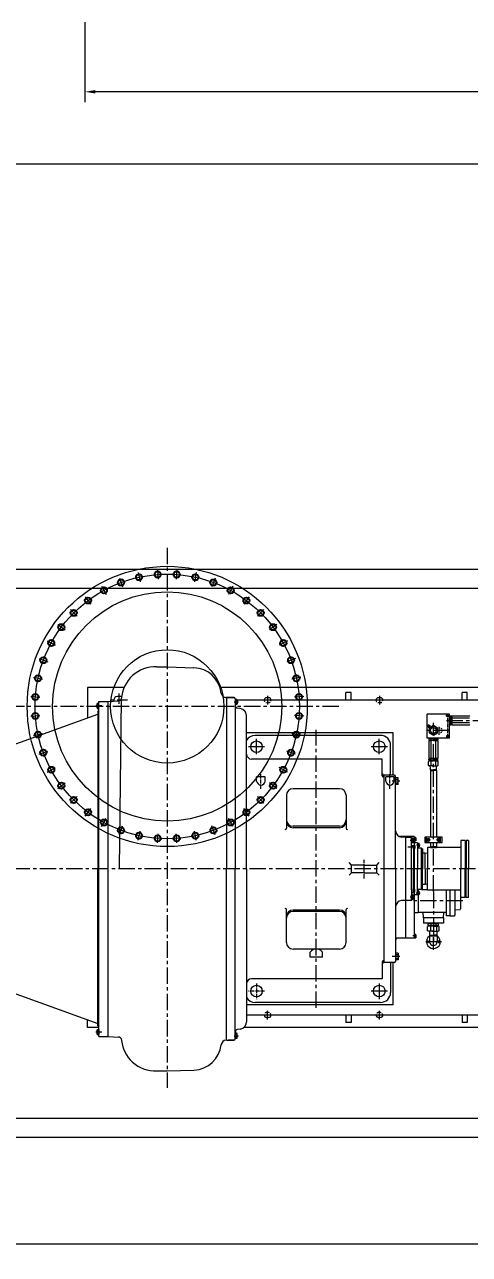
# Model space of a CAD drawing. Header units: millimetres. Extents: x -186 to 966092, y 1050 to 737262.
# Drawn here: x 436610 to 502288, y 241225 to 422723 of the extents above; entities that cross this region are included whole.
import ezdxf

# ---------------------------------------------------------------- set-up
doc = ezdxf.new("R2010")
doc.units = ezdxf.units.MM
doc.header["$LTSCALE"] = 25.4
for name, pattern in [('ACAD_ISO04W100', [30, 24, -3, 0, -3]), ('CENTER', [50.8, 31.75, -6.35, 6.35, -6.35]), ('CHAIN', [0.7087, 0.4724, -0.0591, 0.1181, -0.0591]), ('EB_DASH', [6, 3, -3])]:
    doc.linetypes.add(name, pattern=pattern)
doc.layers.get('Defpoints').update_dxf_attribs({"lineweight": 5})
doc.layers.add('CAXA1', color=5, linetype='CENTER', lineweight=5)
doc.styles.add('Roman', font='arial.ttf')
doc.styles.get("Standard").update_dxf_attribs({"font": 'arial.ttf'})
doc.dimstyles.new('ISO-25', dxfattribs={"dimscale": 30, "dimtxt": 38.1, "dimasz": 38.1, "dimexe": 50.8, "dimexo": 50.8, "dimgap": 15.875, "dimtad": 1, "dimtih": 1, "dimtoh": 1, "dimdec": 1, "dimlfac": 0.03937, "dimdsep": 46, "dimtxsty": 'Standard', "dimcen": 63.5, "dimclrd": 7, "dimclre": 7, "dimclrt": 7, "dimadec": 0, "dimazin": 0, "dimtfac": 1, "dimtdec": 1, "dimtmove": 0, "dimatfit": 3, "dimfxl": 25.4, "dimlwd": 5, "dimlwe": 5, "dimarcsym": 0})

# ---------------------------------------------------------------- blocks, each defined once
blk = doc.blocks.new('*D242')
at = {"color": 7, "linetype": 'Continuous', "lineweight": 5, "transparency": 16777216}
for p, q in [((445530, 423064), (445530, 411283)), ((574693, 423064), (574693, 411283)), ((573169, 412807), (447054, 412807))]:
    blk.add_line(p, q, dxfattribs=at)
at = {"color": 7, "transparency": 16777216}
for points in [[(447054, 413061), (447054, 412553), (445530, 412807)], [(573169, 413061), (573169, 412553), (574693, 412807)]]:
    blk.add_solid(points, dxfattribs=at)
at = {"layer": 'Defpoints', "color": 0, "transparency": 16777216}
for p in [(445530, 424588), (574693, 424588), (445530, 412807)]:
    blk.add_point(p, dxfattribs=at)
at = {"color": 7, "lineweight": 5, "transparency": 16777216, "insert": (510181, 415950), "char_height": 5334, "attachment_point": 5, "style": 'Roman'}
blk.add_mtext('A', dxfattribs=at)
blk = doc.blocks.new('*D243')
at = {"color": 7, "linetype": 'Continuous', "lineweight": 5, "transparency": 16777216}
for p, q in [((367099, 432231), (367099, 400606)), ((595450, 422931), (595450, 400606)), ((593926, 402130), (368623, 402130))]:
    blk.add_line(p, q, dxfattribs=at)
at = {"color": 7, "transparency": 16777216}
for points in [[(368623, 402384), (368623, 401876), (367099, 402130)], [(593926, 402384), (593926, 401876), (595450, 402130)]]:
    blk.add_solid(points, dxfattribs=at)
at = {"layer": 'Defpoints', "color": 0, "transparency": 16777216}
for p in [(367099, 433755), (595450, 424455), (367099, 402130)]:
    blk.add_point(p, dxfattribs=at)
at = {"color": 7, "lineweight": 5, "transparency": 16777216, "insert": (510360, 405364), "char_height": 5334, "attachment_point": 5, "style": 'Roman'}
blk.add_mtext('C', dxfattribs=at)
blk = doc.blocks.new('*D237')
at = {"color": 7, "linetype": 'Continuous', "lineweight": 5, "transparency": 16777216}
for p, q in [((425270, 256997), (425270, 241225)), ((595450, 256997), (595450, 241225)), ((593926, 242749), (426794, 242749))]:
    blk.add_line(p, q, dxfattribs=at)
at = {"color": 7, "transparency": 16777216}
for points in [[(426794, 243003), (426794, 242495), (425270, 242749)], [(593926, 243003), (593926, 242495), (595450, 242749)]]:
    blk.add_solid(points, dxfattribs=at)
at = {"layer": 'Defpoints', "color": 0, "transparency": 16777216}
for p in [(425270, 258521), (595450, 258521), (425270, 242749)]:
    blk.add_point(p, dxfattribs=at)
at = {"color": 7, "lineweight": 5, "transparency": 16777216, "insert": (510360, 245892), "char_height": 5334, "attachment_point": 5, "style": 'Roman'}
blk.add_mtext('D', dxfattribs=at)
blk = doc.blocks.new('*U228')
at = {"lineweight": 13}
blk.add_line((-686, 0), (686, 0), dxfattribs=at)
blk.add_circle((0, 0), 457)
blk = doc.blocks.new('*U229')
at = {"color": 0, "linetype": 'ByBlock', "lineweight": -2, "transparency": 16777216}
for p, rotation in [((6775615, -1331097), 286.3636363636348), ((6778336, -1330505), 278.1818181818167), ((6781114, -1330307), 269.9999999999986), ((6783892, -1330505), 261.8181818181803), ((6786614, -1331097), 253.6363636363622), ((6773006, -1332071), 294.5454545454529), ((6789223, -1332071), 245.4545454545441), ((6770561, -1333405), 302.727272727271), ((6791667, -1333405), 237.272727272726), ((6768332, -1335074), 310.9090909090891), ((6793897, -1335074), 229.0909090909079), ((6766362, -1337044), 319.0909090909073), ((6795866, -1337044), 220.9090909090897), ((6764693, -1339273), 327.2727272727254), ((6797535, -1339273), 212.7272727272717), ((6763359, -1341718), 335.4545454545436), ((6798870, -1341718), 204.5454545454535), ((6762385, -1344327), 343.6363636363618), ((6799843, -1344327), 196.3636363636354), ((6761793, -1347049), 351.8181818181799), ((6800435, -1347049), 188.1818181818171), ((6800634, -1349827), 180), ((6761793, -1352604), 8.181818181818112), ((6800435, -1352604), 171.8181818181809), ((6762385, -1355326), 16.36363636363625), ((6799843, -1355326), 163.6363636363627), ((6763358, -1357935), 24.54545454545441), ((6798870, -1357935), 155.4545454545446), ((6764693, -1360380), 32.72727272727257), ((6797535, -1360380), 147.2727272727265), ((6766362, -1362609), 40.90909090909072), ((6795866, -1362609), 139.0909090909084), ((6768332, -1364579), 49.09090909090888), ((6793897, -1364579), 130.9090909090902), ((6770561, -1366248), 57.27272727272708), ((6791667, -1366248), 122.727272727272), ((6773005, -1367582), 65.45454545454524), ((6775615, -1368556), 73.63636363636334), ((6778336, -1369148), 81.8181818181815), ((6783892, -1369148), 98.18181818181777), ((6786614, -1368556), 106.3636363636359), ((6789223, -1367582), 114.5454545454539), ((6781114, -1369346), 89.99999999999962)]:
    blk.add_blockref('*U228', p, dxfattribs=dict(at, rotation=rotation))
blk.add_blockref('*U228', (6761595, -1349826), dxfattribs=at)

msp = doc.modelspace()

# ---------------------------------------------------------------- linework, layer by layer
at = {"color": 7, "lineweight": 5}
for p, q in [((425269.81, 342340.83), (595449.81, 342340.83)), ((425269.81, 339546.83), (595449.81, 339546.83)), ((456131.94, 327938.66), (457671.07, 327938.66)), ((457671.07, 327938.66), (461610.65, 327805.12)), ((457671.07, 327938.66), (461610.65, 327805.12)), ((451298.93, 324893.06), (445881.83, 324893.06)), ((445881.83, 324893.06), (445881.83, 320398.56)), ((574692.58, 324893.06), (465463.91, 324893.06)), ((450751.37, 323554.38), (450305.15, 323554.38)), ((450893.69, 323210.79), (450589, 298168.24)), ((466409.69, 323405.64), (466340.5, 323409.27)), ((466409.69, 323405.73), (466409.69, 298119.43)), ((466409.69, 323405.73), (467525.25, 323405.73)), ((467530.97, 323405.64), (466409.69, 323405.64)), ((467711.18, 323219.8), (467711.18, 298119.43)), ((467711.18, 323219.8), (467711.18, 322710.39)), ((467711.18, 323219.8), (467711.18, 322903.64)), ((467961.58, 323141.34), (467711.18, 323141.34)), ((472643.56, 323380.01), (472338.76, 323380.01)), ((484812.08, 324149.35), (484050.08, 324149.35)), ((484050.08, 323033.78), (484050.08, 324149.35)), ((484812.08, 323033.78), (484812.08, 324149.35)), ((489153.56, 323380.01), (488848.76, 323380.01)), ((501956.36, 324149.35), (501194.36, 324149.35)), ((501194.36, 323033.78), (501194.36, 324149.35)), ((501956.36, 323033.78), (501956.36, 324149.35)), ((447314.88, 321907.28), (447314.88, 322486.94)), ((447314.88, 322486.94), (447314.88, 321907.28)), ((447343.38, 322583.55), (447593.77, 322583.55)), ((447343.38, 322583.55), (447593.77, 322583.55)), ((447343.38, 322390.33), (447593.77, 322390.33)), ((447343.38, 322390.33), (447593.77, 322390.33)), ((447343.38, 322003.89), (447593.77, 322003.89)), ((447343.38, 322003.89), (447593.77, 322003.89)), ((447343.38, 321810.66), (447593.77, 321810.66)), ((447343.38, 321810.66), (447593.77, 321810.66)), ((447407.85, 321286.2), (447593.77, 321472.12)), ((447407.85, 321286.2), (447407.85, 298119.43)), ((447593.77, 273391.01), (447593.77, 322847.86)), ((447593.77, 322847.86), (448777.29, 322847.86)), ((448709.34, 322847.86), (448932.45, 322847.86)), ((448932.45, 322847.86), (450517.53, 322930.93)), ((448932.45, 273391.01), (448932.45, 322847.86)), ((467961.58, 322948.11), (467711.18, 322948.11)), ((467961.58, 322561.67), (467711.18, 322561.67)), ((467961.58, 322368.45), (467711.18, 322368.45)), ((467990.07, 323044.73), (467990.07, 322465.06)), ((574692.58, 323033.78), (467990.07, 323033.78)), ((468462.68, 321767.11), (468018.47, 321845.44)), ((433174.04, 315773.62), (447407.85, 320953.95)), ((469384.53, 298119.43), (469384.53, 320668.49)), ((499338.74, 320978.62), (496036.74, 320978.62)), ((496036.74, 317422.62), (496036.74, 320978.62)), ((499338.74, 317422.62), (499338.74, 320978.62)), ((499338.74, 320559.35), (499389.54, 320559.35)), ((499338.74, 319492.9), (499389.54, 319492.9)), ((499389.54, 320610.24), (499437.93, 320694.06)), ((499389.54, 320025.95), (499389.54, 320610.24)), ((499389.54, 320026.3), (499389.54, 319442)), ((499389.54, 319442), (499437.93, 319358.18)), ((499437.93, 320694.06), (499595.14, 320694.06)), ((499595.14, 320385.45), (499437.93, 320385.45)), ((499595.14, 319666.79), (499437.93, 319666.79)), ((499643.54, 320610.24), (499595.14, 320694.06)), ((499643.54, 319442), (499595.14, 319358.18)), ((499642.83, 320559.35), (499694.34, 320559.35)), ((499642.83, 319492.9), (499694.34, 319492.9)), ((499643.54, 320025.95), (499643.54, 320610.24)), ((499643.54, 320521.34), (499643.54, 320610.24)), ((499643.54, 320610.24), (499643.54, 320026.04)), ((499643.54, 320025.95), (499643.54, 320610.24)), ((499643.54, 320026.3), (499643.54, 319442)), ((499643.54, 320026.3), (499643.54, 319442)), ((499643.54, 319442), (499643.54, 320026.2)), ((499643.54, 319530.9), (499643.54, 319442)), ((499694.34, 320610.24), (499742.73, 320694.06)), ((499694.34, 320026.04), (499694.34, 320610.24)), ((499694.34, 320610.24), (499694.34, 320445.14)), ((499694.34, 320025.95), (499694.34, 320610.24)), ((499694.34, 320026.3), (499694.34, 319442)), ((499694.34, 320026.2), (499694.34, 319442)), ((499694.34, 319442), (499694.34, 319607.1)), ((499694.34, 319442), (499742.73, 319358.18)), ((499742.73, 320694.06), (502288.26, 320694.06)), ((502288.26, 320385.45), (499742.73, 320385.45)), ((502288.26, 319666.79), (499742.73, 319666.79)), ((502336.65, 320610.24), (502288.26, 320694.06)), ((502336.65, 319442), (502288.26, 319358.18)), ((491026.55, 318199.66), (469384.53, 318199.66)), ((489167.27, 317827.8), (470667.44, 317827.8)), ((491026.55, 311952.48), (491026.55, 318199.66)), ((499437.93, 319358.18), (499595.14, 319358.18)), ((499742.73, 319358.18), (502288.26, 319358.18)), ((490654.7, 311952.48), (490654.7, 316340.38)), ((499338.74, 317422.62), (496036.74, 317422.62)), ((496392.27, 317371.82), (496308.45, 317323.43)), ((496308.45, 317323.43), (496308.45, 317166.21)), ((496392.27, 317117.82), (496308.45, 317166.21)), ((496392.27, 317067.02), (496308.45, 317018.63)), ((496308.45, 317018.63), (496308.45, 314473.1)), ((496976.57, 317371.82), (496392.27, 317371.82)), ((496976.57, 317117.82), (496392.27, 317117.82)), ((496481.17, 317117.82), (496392.27, 317117.82)), ((496392.27, 317117.82), (496976.47, 317117.82)), ((496976.57, 317117.82), (496392.27, 317117.82)), ((496976.47, 317067.02), (496392.27, 317067.02)), ((496392.27, 317067.02), (496557.37, 317067.02)), ((496976.57, 317067.02), (496392.27, 317067.02)), ((496443.17, 317422.62), (496443.17, 317371.82)), ((496443.17, 317118.53), (496443.17, 317067.02)), ((496617.06, 317166.21), (496617.06, 317323.43)), ((496617.06, 314473.1), (496617.06, 317018.63)), ((496976.22, 317371.82), (497560.51, 317371.82)), ((496976.22, 317117.82), (497560.51, 317117.82)), ((496976.22, 317117.82), (497560.51, 317117.82)), ((496976.22, 317067.02), (497560.51, 317067.02)), ((497560.51, 317117.82), (496976.31, 317117.82)), ((496976.31, 317067.02), (497560.51, 317067.02)), ((497335.72, 317166.21), (497335.72, 317323.43)), ((497335.72, 314473.1), (497335.72, 317018.63)), ((497560.51, 317067.02), (497395.41, 317067.02)), ((497471.61, 317117.82), (497560.51, 317117.82)), ((497509.62, 317422.62), (497509.62, 317371.82)), ((497509.62, 317118.53), (497509.62, 317067.02)), ((497560.51, 317371.82), (497644.33, 317323.43)), ((497560.51, 317117.82), (497644.33, 317166.21)), ((497560.51, 317067.02), (497644.33, 317018.63)), ((497644.33, 317323.43), (497644.33, 317166.21)), ((497644.33, 317018.63), (497644.33, 314473.1)), ((489427.57, 314323.8), (470128.25, 314323.8)), ((489427.57, 311834.23), (489427.57, 314323.8)), ((496353.96, 314043.71), (496257.65, 313988.11)), ((496392.27, 314424.71), (496308.45, 314473.1)), ((496392.27, 314373.91), (496308.45, 314325.52)), ((496308.45, 314168.3), (496308.45, 314325.52)), ((496392.27, 314119.91), (496308.45, 314168.3)), ((496481.17, 314043.71), (496353.96, 314043.71)), ((496353.96, 314043.71), (496976.47, 314043.71)), ((496976.57, 314424.71), (496392.27, 314424.71)), ((496392.27, 314424.71), (496976.47, 314424.71)), ((496481.17, 314424.71), (496392.27, 314424.71)), ((496392.27, 314373.91), (496557.37, 314373.91)), ((496976.47, 314373.91), (496392.27, 314373.91)), ((496976.57, 314119.91), (496392.27, 314119.91)), ((496481.17, 314119.91), (496392.27, 314119.91)), ((496392.27, 314119.91), (496976.47, 314119.91)), ((496443.17, 314424.71), (496443.17, 314373.2)), ((496976.57, 314424.71), (496443.17, 314424.71)), ((496481.17, 314043.71), (496481.17, 314119.91)), ((496617.06, 314168.3), (496617.06, 314325.52)), ((496976.22, 314424.71), (497560.51, 314424.71)), ((496976.22, 314424.71), (497509.62, 314424.71)), ((496976.22, 314119.91), (497560.51, 314119.91)), ((497560.51, 314424.71), (496976.31, 314424.71)), ((496976.31, 314373.91), (497560.51, 314373.91)), ((497560.51, 314119.91), (496976.31, 314119.91)), ((497598.82, 314043.71), (496976.31, 314043.71)), ((497335.72, 314168.3), (497335.72, 314325.52)), ((497560.51, 314373.91), (497395.41, 314373.91)), ((497471.61, 314424.71), (497560.51, 314424.71)), ((497471.61, 314043.71), (497471.61, 314119.91)), ((497471.61, 314119.91), (497560.51, 314119.91)), ((497471.61, 314043.71), (497598.82, 314043.71)), ((497509.62, 314424.71), (497509.62, 314373.2)), ((497560.51, 314424.71), (497644.33, 314473.1)), ((497560.51, 314373.91), (497644.33, 314325.52)), ((497560.51, 314119.91), (497644.33, 314168.3)), ((497598.82, 314043.71), (497695.13, 313988.11)), ((497644.33, 314168.3), (497644.33, 314325.52)), ((496257.65, 313362.71), (496257.65, 313988.11)), ((496353.96, 313307.11), (496257.65, 313362.71)), ((496353.96, 313307.11), (496544.67, 313307.11)), ((496976.47, 313307.11), (496353.96, 313307.11)), ((496544.59, 312723.44), (496544.59, 313307.11)), ((496633.49, 312672.11), (496544.59, 312723.44)), ((496544.59, 312723.44), (496976.3, 312723.44)), ((496633.49, 312672.11), (496544.59, 312620.78)), ((496544.59, 312620.78), (496544.59, 302782.64)), ((496544.59, 312620.78), (496976.3, 312620.78)), ((496617.06, 313362.71), (496617.06, 313988.11)), ((496976.12, 312672.11), (496633.49, 312672.11)), ((496976.31, 313307.11), (497598.82, 313307.11)), ((497408.19, 312723.44), (496976.48, 312723.44)), ((497408.19, 312620.78), (496976.48, 312620.78)), ((496976.66, 312672.11), (497319.29, 312672.11)), ((497319.29, 312672.11), (497408.19, 312723.44)), ((497319.29, 312672.11), (497408.19, 312620.78)), ((497335.72, 313362.71), (497335.72, 313988.11)), ((497408.19, 312723.44), (497408.19, 313307.11)), ((497408.19, 312620.78), (497408.19, 302782.64)), ((497598.82, 313307.11), (497695.13, 313362.71)), ((497695.13, 313362.71), (497695.13, 313988.11)), ((472136.27, 311723.78), (470871.96, 311723.78)), ((470871.96, 311080.47), (470871.96, 311723.78)), ((472136.27, 311080.47), (472136.27, 311723.78)), ((491212.48, 311952.48), (489613.5, 311952.48)), ((489613.5, 311648.3), (489725.06, 311648.3)), ((489725.06, 284286.39), (489725.06, 311952.48)), ((491193.89, 311723.78), (489929.58, 311723.78)), ((489929.58, 311080.47), (489929.58, 311723.78)), ((491193.89, 311080.47), (491193.89, 311723.78)), ((491770.27, 311558.31), (491395.37, 311558.31)), ((491398.41, 298119.43), (491398.41, 311766.55)), ((491770.27, 311329.75), (491398.41, 311329.75)), ((491770.27, 310790.29), (491398.41, 310790.29)), ((491770.27, 310561.73), (491398.41, 310561.73)), ((491770.27, 310561.73), (491770.27, 311558.31)), ((475278.45, 308988.04), (475278.45, 304134.55)), ((483124.61, 309954.87), (476245.28, 309954.87)), ((484091.44, 308988.04), (484091.44, 304134.55)), ((483124.61, 304403.06), (476245.28, 304403.06)), ((483124.61, 304187.01), (476245.28, 304187.01)), ((494113.1, 302879.19), (491950.6, 302879.19)), ((492904.43, 302767.63), (492279.4, 302800.39)), ((492904.43, 287884.84), (492904.43, 302879.19)), ((493759.36, 302767.63), (492904.43, 302767.63)), ((493759.36, 295133.07), (493759.36, 302767.63)), ((493970.25, 302646.32), (493759.36, 302646.32)), ((493759.36, 295133.07), (493759.36, 302618.89)), ((493970.25, 302474.57), (493759.36, 302474.57)), ((493970.25, 302131.06), (493759.36, 302131.06)), ((493970.25, 301959.31), (493759.36, 301959.31)), ((493759.36, 301634.09), (493759.36, 301819.5)), ((493759.36, 301596.39), (494019.66, 301596.39)), ((493997.35, 302560.44), (493997.35, 302045.18)), ((494019.66, 301596.39), (494019.66, 298119.43)), ((494205.59, 301559.2), (494019.66, 301559.2)), ((494019.66, 301460.23), (494205.59, 301460.23)), ((494113.1, 302879.19), (494113.1, 301559.2)), ((494113.1, 302804.82), (494373.4, 302804.82)), ((494113.1, 302671.16), (494373.4, 302671.16)), ((494113.1, 302417.88), (494373.4, 302417.88)), ((494113.1, 302284.22), (494373.4, 302284.22)), ((494615.38, 301949.5), (494113.1, 301949.5)), ((494615.38, 301949.5), (494113.1, 301949.5)), ((494205.59, 301559.2), (494205.59, 301112.98)), ((494373.4, 302544.52), (494373.4, 302804.82)), ((494373.4, 302544.52), (494373.4, 302284.22)), ((494615.38, 301949.5), (494615.38, 298119.43)), ((494615.38, 301912.32), (494875.68, 301912.32)), ((494615.38, 301778.66), (494875.68, 301778.66)), ((494615.38, 301525.38), (494875.68, 301525.38)), ((494615.38, 301391.72), (494875.68, 301391.72)), ((494875.68, 301652.02), (494875.68, 301912.32)), ((494875.68, 301652.02), (494875.68, 301391.72)), ((495706.39, 302782.64), (495706.39, 302020.64)), ((498246.39, 302782.64), (495706.39, 302782.64)), ((495706.39, 302020.64), (498246.39, 302020.64)), ((495909.59, 302782.64), (495909.59, 302020.64)), ((496633.49, 301360.24), (496519.19, 301280.21)), ((496544.59, 302020.64), (496544.59, 301411.57)), ((496544.59, 301411.57), (497408.19, 301411.57)), ((496633.49, 301360.24), (496544.59, 301411.57)), ((497319.29, 301360.24), (496633.49, 301360.24)), ((497408.19, 301411.57), (497319.29, 301360.24)), ((497319.29, 301360.24), (497433.59, 301280.21)), ((497408.19, 302020.64), (497408.19, 301411.57)), ((498043.19, 302020.64), (498043.19, 302782.64)), ((498246.39, 302020.64), (498246.39, 302782.64)), ((501011.24, 302321.41), (501011.24, 298119.43)), ((501661.99, 302321.41), (501011.24, 302321.41)), ((501661.99, 302321.41), (501661.99, 298119.43)), ((501810.73, 302321.41), (501810.73, 298119.43)), ((502164, 302321.41), (501810.73, 302321.41)), ((502164, 302321.41), (502164, 298119.43)), ((493759.36, 301075.79), (493759.36, 301225.05)), ((493759.36, 301225.05), (493759.36, 301075.79)), ((494019.66, 301211.95), (494205.59, 301211.95)), ((494205.59, 301112.98), (494019.66, 301112.98)), ((494113.1, 301112.98), (494113.1, 298119.43)), ((495228.88, 301168.6), (494726.93, 301168.6)), ((495228.88, 301168.6), (495340.44, 301057.05)), ((495228.88, 295070.26), (495228.88, 301168.6)), ((495340.44, 301057.05), (495340.44, 298119.43)), ((495767.82, 300443.53), (495340.44, 300443.53)), ((496084.15, 300387.75), (495767.82, 300443.53)), ((495767.82, 298119.43), (495767.82, 300443.53)), ((496084.15, 301280.21), (496084.15, 298119.43)), ((501011.24, 301280.21), (496084.15, 301280.21)), ((496519.19, 301280.21), (496519.19, 301240.35)), ((496519.19, 301280.21), (497433.59, 301280.21)), ((497433.59, 301280.21), (497433.59, 301240.35)), ((447407.85, 274952.67), (447407.85, 298119.43)), ((466409.69, 272833.14), (466409.69, 298119.43)), ((467711.18, 273019.07), (467711.18, 298119.43)), ((469384.53, 298119.43), (469384.53, 275570.37)), ((484890.93, 298677.22), (484519.07, 299049.07)), ((486750.21, 298677.22), (484890.93, 298677.22)), ((484890.93, 297561.65), (484890.93, 298677.22)), ((486750.21, 298677.22), (488609.49, 298677.22)), ((488609.49, 298677.22), (488981.35, 299049.07)), ((488609.49, 297561.65), (488609.49, 298677.22)), ((491398.41, 298119.43), (491398.41, 284472.32)), ((494019.66, 294642.48), (494019.66, 298119.43)), ((494113.1, 298119.43), (494113.1, 295125.89)), ((494615.38, 294289.36), (494615.38, 298119.43)), ((495340.44, 295181.82), (495340.44, 298119.43)), ((495767.82, 298119.43), (495767.82, 295795.33)), ((496084.15, 294958.66), (496084.15, 298119.43)), ((501011.24, 293917.46), (501011.24, 298119.43)), ((501661.99, 293917.46), (501661.99, 298119.43)), ((501810.73, 293917.46), (501810.73, 298119.43)), ((502164, 293917.46), (502164, 298119.43)), ((484890.93, 297561.65), (484519.07, 297189.79)), ((486750.21, 297561.65), (484890.93, 297561.65)), ((486750.21, 297561.65), (488609.49, 297561.65)), ((488609.49, 297561.65), (488981.35, 297189.79)), ((496084.15, 295851.11), (495767.82, 295795.33)), ((493759.36, 295163.07), (493759.36, 295013.82)), ((493759.36, 295013.82), (493759.36, 295163.07)), ((493759.36, 295013.82), (493759.36, 293564.2)), ((493759.36, 295013.82), (493759.36, 293471.23)), ((493759.36, 294642.48), (494019.66, 294642.48)), ((493759.36, 294604.77), (493759.36, 294419.36)), ((493759.36, 293592.55), (493759.36, 294279.56)), ((493970.25, 294279.56), (493759.36, 294279.56)), ((493759.36, 293750.12), (493759.36, 294121.98)), ((493970.25, 294107.81), (493759.36, 294107.81)), ((493997.35, 293678.42), (493997.35, 294193.68)), ((494205.59, 295125.89), (494019.66, 295125.89)), ((494019.66, 295026.92), (494205.59, 295026.92)), ((494019.66, 294778.63), (494205.59, 294778.63)), ((494205.59, 294679.66), (494019.66, 294679.66)), ((494113.1, 294679.66), (494113.1, 287884.84)), ((494615.38, 294289.36), (494113.1, 294289.36)), ((494205.59, 294679.66), (494205.59, 295125.89)), ((494615.38, 294847.15), (494875.68, 294847.15)), ((494615.38, 294713.49), (494875.68, 294713.49)), ((494615.38, 294460.21), (494875.68, 294460.21)), ((494615.38, 294326.55), (494875.68, 294326.55)), ((495228.88, 295070.26), (494726.93, 295070.26)), ((494745.26, 295059.24), (494745.26, 294847.15)), ((494745.26, 295059.24), (494745.26, 294847.15)), ((494745.26, 294326.55), (494745.26, 292754.25)), ((494745.26, 294326.55), (494745.26, 291712.54)), ((494875.68, 294586.85), (494875.68, 294847.15)), ((494875.68, 294586.85), (494875.68, 294326.55)), ((495228.88, 295070.26), (495340.44, 295181.82)), ((495236.45, 295077.83), (496069.31, 295077.83)), ((495767.82, 295795.33), (495340.44, 295795.33)), ((501011.24, 294958.66), (496084.15, 294958.66)), ((498875.31, 294958.66), (498875.31, 291206.74)), ((499412.27, 294958.66), (499412.27, 291206.74)), ((500139.62, 294958.66), (500139.62, 291281.11)), ((500973.84, 294858.29), (500973.84, 292203.54)), ((492904.43, 293471.23), (492279.4, 293438.48)), ((493759.36, 293471.23), (492904.43, 293471.23)), ((493970.25, 293764.3), (493759.36, 293764.3)), ((493970.25, 293592.55), (493759.36, 293592.55)), ((501661.99, 293917.46), (501011.24, 293917.46)), ((502164, 293917.46), (501810.73, 293917.46)), ((475278.45, 287250.83), (475278.45, 292104.32)), ((483124.61, 292051.86), (476245.28, 292051.86)), ((483124.61, 291835.81), (476245.28, 291835.81)), ((484091.44, 287250.83), (484091.44, 292104.32)), ((494670.88, 291638.17), (494113.1, 291638.17)), ((494745.26, 291712.54), (498875.31, 291712.54)), ((495505.69, 290895.01), (495447.3, 291712.54)), ((495505.69, 290895.01), (495505.69, 290114.12)), ((496976.39, 290895.01), (495505.69, 290895.01)), ((498447.09, 290895.01), (496976.39, 290895.01)), ((498447.09, 290895.01), (498502.95, 291677.05)), ((498447.09, 290895.01), (498447.09, 290114.12)), ((499412.27, 291206.74), (498875.31, 291206.74)), ((499412.27, 291206.74), (500065.25, 291206.74)), ((500869.81, 292092.24), (500139.62, 292042.89)), ((496976.39, 290114.12), (495505.69, 290114.12)), ((496112.88, 288996.52), (496112.88, 289606.12)), ((496290.89, 290063.32), (496207.02, 290015)), ((496207.02, 289806.84), (496207.02, 290015)), ((496290.89, 289758.52), (496207.02, 289806.84)), ((496290.89, 290063.32), (496976.39, 290063.32)), ((496290.89, 289758.52), (496976.39, 289758.52)), ((496303.29, 290114.12), (496303.29, 290063.32)), ((496976.3, 289682.32), (496325.43, 289682.32)), ((496976.3, 288920.32), (496325.43, 288920.32)), ((496344.02, 289682.32), (496344.02, 289758.52)), ((496442.9, 288364.06), (496442.9, 288920.32)), ((496442.9, 288323.63), (496442.9, 288920.32)), ((496538.15, 289606.12), (496538.15, 288996.52)), ((496604.07, 290012.71), (496604.07, 289809.13)), ((498447.09, 290114.12), (496976.39, 290114.12)), ((497661.89, 290063.32), (496976.39, 290063.32)), ((497661.89, 289758.52), (496976.39, 289758.52)), ((496976.48, 289682.32), (497627.35, 289682.32)), ((496976.48, 288920.32), (497627.35, 288920.32)), ((497348.71, 290012.71), (497348.71, 289809.13)), ((497414.63, 289606.12), (497414.63, 288996.52)), ((497509.88, 288364.06), (497509.88, 288920.32)), ((497509.88, 288323.63), (497509.88, 288920.32)), ((497608.76, 289682.32), (497608.76, 289758.52)), ((497649.49, 290114.12), (497649.49, 290063.32)), ((497661.89, 290063.32), (497745.76, 290015)), ((497661.89, 289758.52), (497745.76, 289806.84)), ((497745.76, 289806.84), (497745.76, 290015)), ((497839.9, 288996.52), (497839.9, 289606.12)), ((494113.1, 287884.84), (491584.34, 287884.84)), ((494113.1, 288479.81), (494373.4, 288479.81)), ((494113.1, 288346.15), (494373.4, 288346.15)), ((494113.1, 288092.87), (494373.4, 288092.87)), ((494113.1, 287959.21), (494373.4, 287959.21)), ((494373.4, 288219.51), (494373.4, 288479.81)), ((494373.4, 288219.51), (494373.4, 287959.21)), ((497535.36, 288180.08), (496417.5, 288179.95)), ((496417.59, 288180.02), (496417.59, 287371.05)), ((496417.89, 288179.96), (496532.27, 288260.05)), ((496443.37, 288323.69), (496976.69, 288323.69)), ((496443.37, 288323.69), (496532.27, 288260.05)), ((496532.27, 288260.05), (496976.77, 288260.05)), ((497509.7, 288323.69), (496976.39, 288323.69)), ((497421.26, 288260.06), (496976.76, 288260.05)), ((497510.16, 288323.69), (497421.26, 288260.06)), ((497535.65, 288179.96), (497421.26, 288260.06)), ((497535.19, 288180.02), (497535.19, 287371.17)), ((483124.61, 286284), (476245.28, 286284)), ((478792.49, 285104.47), (478792.49, 285811)), ((480577.4, 285104.47), (478792.49, 285104.47)), ((480577.4, 285104.47), (480577.4, 285811)), ((491770.27, 285677.13), (491398.41, 285677.13)), ((491770.27, 285448.57), (491398.41, 285448.57)), ((491770.27, 285677.13), (491770.27, 284680.56)), ((489427.57, 284404.64), (489427.57, 281915.06)), ((489613.5, 284590.57), (489725.06, 284590.57)), ((491212.48, 284286.39), (489613.5, 284286.39)), ((490654.7, 284286.39), (490654.7, 279898.49)), ((490654.7, 284286.39), (490654.7, 279898.49)), ((491026.55, 278039.21), (491026.55, 284286.39)), ((491770.27, 284680.56), (491395.37, 284680.56)), ((491770.27, 284909.11), (491398.41, 284909.11)), ((489427.57, 281915.06), (470128.25, 281915.06)), ((433174.04, 280465.24), (447407.85, 275284.92)), ((491026.55, 278039.21), (469384.53, 278039.21)), ((489167.27, 278411.06), (470667.44, 278411.06)), ((489167.27, 278411.06), (470667.44, 278411.06)), ((540656.58, 276551.78), (469384.53, 276551.78)), ((472643.56, 276196.18), (472338.76, 276196.18)), ((484050.08, 276542.41), (484050.08, 275426.84)), ((484812.08, 276542.41), (484812.08, 275426.84)), ((489153.56, 276196.18), (488848.76, 276196.18)), ((501194.36, 276542.41), (501194.36, 275426.84)), ((501956.36, 276542.41), (501956.36, 275426.84)), ((445881.83, 274692.5), (445881.83, 275840.3)), ((447593.77, 274692.5), (445881.83, 274692.5)), ((447314.88, 274331.59), (447314.88, 273751.92)), ((447314.88, 273751.92), (447314.88, 274331.59)), ((447343.38, 274428.2), (447593.77, 274428.2)), ((447343.38, 274428.2), (447593.77, 274428.2)), ((447343.38, 274234.98), (447593.77, 274234.98)), ((447343.38, 274234.98), (447593.77, 274234.98)), ((447407.85, 275436.08), (447407.85, 275481.13)), ((447407.85, 274952.67), (447593.77, 274766.75)), ((447593.77, 274428.2), (447593.77, 273655.31)), ((468462.68, 274471.75), (468018.47, 274393.42)), ((540656.58, 274692.5), (468957.33, 274692.5)), ((484812.08, 275426.84), (484050.08, 275426.84)), ((501956.36, 275426.84), (501194.36, 275426.84)), ((447343.38, 273848.53), (447593.77, 273848.53)), ((447343.38, 273848.53), (447593.77, 273848.53)), ((447343.38, 273655.31), (447593.77, 273655.31)), ((447343.38, 273655.31), (447593.77, 273655.31)), ((447593.77, 273391.01), (448932.45, 273391.01)), ((448932.45, 273391.01), (450517.53, 273307.94)), ((466409.69, 272833.14), (467525.25, 272833.14)), ((467530.97, 272833.22), (466654.66, 272833.22)), ((467961.58, 273870.42), (467711.18, 273870.42)), ((467961.58, 273677.19), (467711.18, 273677.19)), ((467711.18, 273019.07), (467711.18, 273528.48)), ((467711.18, 273019.07), (467711.18, 273335.23)), ((467961.58, 273290.75), (467711.18, 273290.75)), ((467961.58, 273097.53), (467711.18, 273097.53)), ((467990.07, 273194.14), (467990.07, 273773.81)), ((456131.94, 268300.21), (457671.07, 268300.21)), ((457671.07, 268300.21), (461610.65, 268433.75)), ((457671.07, 268300.21), (461610.65, 268433.75)), ((425269.81, 261314.83), (595449.81, 261314.83)), ((425269.81, 258520.83), (595449.81, 258520.83))]:
    msp.add_line(p, q, dxfattribs=at)
at = {"color": 7, "linetype": 'ACAD_ISO04W100', "lineweight": 5, "ltscale": 2.5}
for p, q in [((450528.26, 323982.98), (450528.26, 322112.04)), ((472491.16, 323672.77), (472491.16, 322394.8)), ((489001.16, 323672.77), (489001.16, 322394.8)), ((451802.43, 323033.78), (449409.28, 323033.78)), ((495940.01, 302401.64), (496505.68, 302401.64)), ((496214.39, 302137.01), (496214.39, 302666.95)), ((498012.77, 302401.64), (497447.1, 302401.64)), ((497738.39, 302137.01), (497738.39, 302666.95)), ((472491.16, 275903.43), (472491.16, 277181.39)), ((489001.16, 275903.43), (489001.16, 277181.39))]:
    msp.add_line(p, q, dxfattribs=at)
at = {"color": 7, "linetype": 'ACAD_ISO04W100', "lineweight": 5}
for p, q in [((448002.93, 322197.11), (447128.67, 322197.11)), ((499328.01, 320724.62), (498819.6, 320724.62)), ((499084.74, 317457.88), (499084.74, 320956.68)), ((496564.26, 319200.62), (496046.09, 319200.62)), ((496290.74, 318955.64), (496290.74, 319434.76)), ((499328.51, 317676.62), (498839.53, 317676.62)), ((471504.11, 309952.02), (471504.11, 312102.14)), ((490561.73, 309952.02), (490561.73, 312102.14)), ((492017.01, 311060.02), (490867.56, 311060.02)), ((486750.21, 296717.05), (486750.21, 299472.77)), ((496151.04, 287194.52), (496151.04, 287553.36)), ((497802.04, 287194.52), (497802.04, 287553.36)), ((492017.01, 285178.84), (490867.56, 285178.84)), ((472052.62, 280084.42), (469656.21, 280084.42)), ((470853.37, 281207.36), (470853.37, 278900.52)), ((448002.93, 274041.76), (447128.67, 274041.76))]:
    msp.add_line(p, q, dxfattribs=at)
at = {"color": 7, "linetype": 'ACAD_ISO04W100', "lineweight": 5, "ltscale": 0.3}
for p, q in [((467538.5, 322754.89), (468176.29, 322754.89)), ((494280.15, 301336.09), (493173.97, 301336.09)), ((494108.91, 302302.81), (493528.71, 302302.81)), ((494484.23, 302544.52), (493958.22, 302544.52)), ((494455.08, 301652.02), (495015.97, 301652.02)), ((494280.15, 294902.78), (493926.99, 294902.78)), ((494420.62, 294586.85), (495015.97, 294586.85)), ((494108.91, 293936.05), (493528.71, 293936.05)), ((494484.23, 288219.51), (493958.22, 288219.51)), ((467538.5, 273483.97), (468176.29, 273483.97))]:
    msp.add_line(p, q, dxfattribs=at)
at = {"color": 7, "linetype": 'EB_DASH', "lineweight": 5, "ltscale": 3}
for p, q in [((472643.56, 322668.81), (472338.76, 322668.81)), ((489153.56, 322668.81), (488848.76, 322668.81)), ((472643.56, 276907.38), (472338.76, 276907.38)), ((489153.56, 276907.38), (488848.76, 276907.38))]:
    msp.add_line(p, q, dxfattribs=at)
at = {"color": 7, "linetype": 'CHAIN', "lineweight": 5, "ltscale": 15}
for p, q in [((498147.92, 287371.17), (495846.65, 287371.17)), ((496976.54, 286193.49), (496976.54, 288092.8))]:
    msp.add_line(p, q, dxfattribs=at)
at = {"color": 7, "lineweight": 5}
for points in [[(499222.61, 320724.62), (499153.68, 320844.02), (499015.8, 320844.02), (498946.86, 320724.62), (499015.8, 320605.22), (499153.68, 320605.22)], [(496428.61, 319200.62), (496359.68, 319320.02), (496221.8, 319320.02), (496152.86, 319200.62), (496221.8, 319081.22), (496359.68, 319081.22)], [(496976.39, 317834.18), (497598.84, 318193.55), (497598.84, 318912.29), (496976.39, 319271.66), (496353.95, 318912.29), (496353.95, 318193.55)], [(499222.61, 317676.62), (499153.68, 317796.02), (499015.8, 317796.02), (498946.86, 317676.62), (499015.8, 317557.22), (499153.68, 317557.22)], [(495985.79, 302401.64), (496100.09, 302599.62), (496328.69, 302599.62), (496442.99, 302401.64), (496328.69, 302203.67), (496100.09, 302203.67)], [(497966.99, 302401.64), (497852.69, 302599.62), (497624.09, 302599.62), (497509.79, 302401.64), (497624.09, 302203.67), (497852.69, 302203.67)], [(496151.04, 287523.57), (496283.02, 287447.37), (496283.02, 287294.97), (496151.04, 287218.77), (496019.06, 287294.97), (496019.06, 287447.37)], [(497802.04, 287523.57), (497670.06, 287447.37), (497670.06, 287294.97), (497802.04, 287218.77), (497934.02, 287294.97), (497934.02, 287447.37)]]:
    msp.add_lwpolyline(points, close=True, dxfattribs=at)
for centre, radius in [((457671.07, 322097.03), 20681.94), ((457671.07, 322097.03), 16915.61), ((457670.77, 322097.03), 8366.76), ((499084.74, 320724.62), 152.4), ((496290.74, 319200.62), 152.4), ((496976.39, 318552.92), 622.44), ((496976.39, 318552.92), 431.8), ((499084.74, 317676.62), 152.4), ((470853.37, 316154.45), 855.29), ((488981.35, 316154.45), 855.29), ((496214.39, 302401.64), 197.97), ((497738.39, 302401.64), 197.97), ((496151.04, 287371.17), 131.98), ((497802.04, 287371.17), 131.98), ((470853.37, 280084.42), 855.29), ((488981.35, 280084.42), 855.29)]:
    msp.add_circle(centre, radius, dxfattribs=at)
at = {"color": 7, "linetype": 'Continuous', "lineweight": 5}
msp.add_circle((457671.07, 322097.03), 19519.9, dxfattribs=at)
at = {"color": 7, "linetype": 'EB_DASH', "lineweight": 5, "ltscale": 2}
msp.add_circle((497840.14, 318552.92), 406.4, dxfattribs=at)
at = {"color": 7, "lineweight": 5}
for centre, radius, start, end in [((455940.43, 322885.04), 5057.24, 87.8298248, 176.3069264), ((461464, 323605.71), 4201.97, 6.3412865, 88.0001547), ((450305.15, 323033.78), 520.6, 90, 180), ((450487.19, 323348.46), 418.63, 271.8438958, 348.5665303), ((450751.37, 323033.78), 520.6, 70.6529881, 90), ((466379.43, 324151.96), 743.71, 186.3412865, 267), ((467525.25, 323219.8), 185.93, 0, 90), ((467812.05, 323044.73), 178.02, 327.1327678, 32.8672322), ((472338.76, 323024.41), 355.6, 90, 180), ((472643.56, 323024.41), 355.6, 0, 90), ((488848.76, 323024.41), 355.6, 90, 180), ((489153.56, 323024.41), 355.6, 0, 90), ((447492.9, 322486.94), 178.02, 147.1327678, 212.8672322), ((447492.9, 322486.94), 178.02, 147.1327678, 212.8672322), ((447984.22, 322197.11), 669.34, 163.2213451, 196.7786549), ((447984.22, 322197.11), 669.34, 163.2213451, 196.7786549), ((447492.9, 321907.28), 178.02, 147.1327678, 212.8672322), ((447492.9, 321907.28), 178.02, 147.1327678, 212.8672322), ((450305.15, 323033.78), 520.6, 180, 195.6301148), ((468083.04, 322211.65), 371.86, 180, 260), ((467320.73, 322754.89), 669.34, 343.2213451, 16.7786549), ((467812.05, 322465.06), 178.02, 327.1327678, 32.8672322), ((468268.97, 320668.49), 1115.57, 0, 80), ((499659.74, 320539.75), 270.2, 145.1748168, 214.8251832), ((500748.37, 320026.04), 1358.83, 164.6628265, 180), ((500748.37, 320026.2), 1358.83, 180, 195.3371735), ((499659.74, 319512.49), 270.2, 145.1748168, 214.8251832), ((499373.34, 320539.75), 270.2, 325.1748168, 34.8251832), ((498284.7, 320026.04), 1358.83, 0, 15.3371735), ((498284.7, 320026.2), 1358.83, 344.6628265, 0), ((499373.34, 319512.49), 270.2, 325.1748168, 34.8251832), ((499964.54, 320539.75), 270.2, 145.1748168, 214.8251832), ((501053.17, 320026.04), 1358.83, 164.6628265, 180), ((501053.17, 320026.2), 1358.83, 180, 195.3371735), ((499964.54, 319512.49), 270.2, 145.1748168, 214.8251832), ((470667.44, 316340.38), 1487.42, 90, 149.5984523), ((489167.27, 316340.38), 1487.42, 0, 90), ((496462.76, 317101.62), 270.2, 55.1748168, 124.8251832), ((496462.76, 317388.02), 270.2, 235.1748168, 304.8251832), ((496462.76, 316796.82), 270.2, 55.1748168, 124.8251832), ((496976.47, 316012.99), 1358.83, 90, 105.3371736), ((496976.47, 318476.65), 1358.83, 254.6628264, 270), ((496976.47, 315708.19), 1358.83, 90, 105.3371736), ((496976.31, 316012.99), 1358.83, 74.6628264, 90), ((496976.31, 318476.65), 1358.83, 270, 285.3371736), ((496976.31, 315708.19), 1358.83, 74.6628264, 90), ((497490.02, 317101.62), 270.2, 55.1748168, 124.8251832), ((497490.02, 317388.02), 270.2, 235.1748168, 304.8251832), ((497490.02, 316796.82), 270.2, 55.1748168, 124.8251832), ((470128.25, 315067.51), 743.71, 180, 270), ((496437.36, 313725.5), 318.21, 55.6157525, 124.3842475), ((496462.76, 314694.91), 270.2, 235.1748168, 304.8251832), ((496462.76, 314103.71), 270.2, 55.1748168, 124.8251832), ((496462.76, 314390.11), 270.2, 235.1748168, 304.8251832), ((496976.47, 315783.54), 1358.83, 254.6628264, 270), ((496976.47, 313015.07), 1358.83, 90, 105.3371736), ((496976.47, 315478.74), 1358.83, 254.6628264, 270), ((496976.47, 312854.28), 1189.43, 90, 107.5879538), ((496976.31, 315783.54), 1358.83, 270, 285.3371736), ((496976.31, 313015.07), 1358.83, 74.6628264, 90), ((496976.31, 315478.74), 1358.83, 270, 285.3371736), ((496976.31, 312854.28), 1189.43, 72.4120462, 90), ((497490.02, 314694.91), 270.2, 235.1748168, 304.8251832), ((497490.02, 314103.71), 270.2, 55.1748168, 124.8251832), ((497490.02, 314390.11), 270.2, 235.1748168, 304.8251832), ((497515.42, 313725.5), 318.21, 55.6157525, 124.3842475), ((496437.36, 313625.32), 318.21, 235.6157525, 304.3842475), ((496633.49, 312672.11), 102.65, 150, 210), ((496976.47, 314496.54), 1189.43, 252.4120462, 270), ((496976.31, 314496.54), 1189.43, 270, 287.5879538), ((497515.42, 313625.32), 318.21, 235.6157525, 304.3842475), ((497319.29, 312672.11), 102.65, 330, 30), ((471504.11, 311130.82), 634.16, 184.55323, 355.44677), ((489613.5, 312138.4), 185.93, 180, 270), ((489613.5, 311834.23), 185.93, 180, 270), ((490561.73, 311130.82), 634.16, 184.55323, 355.44677), ((491212.48, 311766.55), 185.93, 0, 90), ((476245.28, 308988.04), 966.83, 90, 180), ((483124.61, 308988.04), 966.83, 0, 90), ((476245.28, 305369.88), 966.83, 180, 270), ((476245.28, 305153.83), 966.83, 180, 270), ((483124.61, 305369.88), 966.83, 270, 0), ((483124.61, 305153.83), 966.83, 270, 0), ((475092.52, 304134.55), 185.93, 270, 0), ((484277.37, 304134.55), 185.93, 180, 270), ((492328.05, 303728.76), 929.64, 180, 267), ((493847.74, 302560.44), 149.61, 324.9699643, 35.0300357), ((493439.57, 302302.81), 557.78, 342.0660667, 17.9339333), ((493847.74, 302045.18), 149.61, 324.9699643, 35.0300357), ((496598.52, 301333.01), 95.29, 124.4669592, 213.6455566), ((497354.26, 301333.01), 95.29, 326.3544434, 55.5330408), ((494726.93, 301280.16), 111.56, 180, 270), ((493847.74, 294193.68), 149.61, 324.9699643, 35.0300357), ((493439.57, 293936.05), 557.78, 342.0660667, 17.9339333), ((494726.93, 294958.71), 111.56, 90, 180), ((494670.88, 295059.24), 74.37, 0, 8.5223677), ((494670.88, 295059.24), 74.37, 0, 8.5223677), ((496069.31, 295189.39), 111.56, 269.999835, 277.6465783), ((500862.29, 294858.29), 111.56, 0, 64.1227983), ((475092.52, 292104.32), 185.93, 0, 90), ((484277.37, 292104.32), 185.93, 90, 180), ((492328.05, 292510.11), 929.64, 93, 180), ((493847.74, 293678.42), 149.61, 324.9699643, 35.0300357), ((476245.28, 291085.03), 966.83, 90, 180), ((476245.28, 290868.98), 966.83, 90, 180), ((483124.61, 291085.03), 966.83, 0, 90), ((483124.61, 290868.98), 966.83, 0, 90), ((494670.88, 291712.54), 74.37, 270, 0), ((500065.25, 291281.11), 74.37, 270, 0), ((500862.29, 292203.54), 111.56, 273.8660874, 0), ((496672.29, 288380.26), 1347.46, 104.9169116, 114.5292463), ((496672.29, 290222.37), 1347.46, 245.4707537, 255.0830884), ((496399.66, 289623.92), 439.25, 62.2661247, 111.9970252), ((496399.66, 290197.92), 439.25, 248.0029748, 297.7338753), ((496235.67, 289129.51), 564.49, 57.5983066, 78.3223669), ((496235.67, 289473.12), 564.49, 281.6776331, 302.4016934), ((496976.3, 288384.54), 1297.78, 90, 109.7316139), ((496976.3, 290218.1), 1297.78, 250.2683861, 270), ((496993.9, 288545.95), 1517.68, 91.1581708, 104.8839267), ((496993.9, 291275.88), 1517.68, 255.1160733, 268.8418292), ((496976.48, 288384.54), 1297.78, 70.2683861, 90), ((496976.48, 290218.1), 1297.78, 270, 289.7316139), ((496958.88, 288545.95), 1517.68, 75.1160733, 88.8418292), ((496958.88, 291275.88), 1517.68, 271.1581708, 284.8839267), ((497553.13, 289623.92), 439.25, 68.0029748, 117.7338753), ((497553.13, 290197.92), 439.25, 242.2661247, 291.9970252), ((497717.11, 289129.51), 564.49, 101.6776331, 122.4016934), ((497717.11, 289473.12), 564.49, 237.5983066, 258.3223669), ((497280.49, 288380.26), 1347.46, 65.4707537, 75.0830884), ((497280.49, 290222.37), 1347.46, 284.9169116, 294.5292463), ((476245.28, 287250.83), 966.83, 180, 270), ((483124.61, 287250.83), 966.83, 270, 0), ((491584.34, 287698.91), 185.93, 90, 180), ((496976.54, 287371.17), 1016, 124.477757, 55.522243), ((496491.36, 288241.05), 95.6, 120.1745886, 219.7109182), ((496976.54, 287371.17), 558.95, 180, 0), ((497461.72, 288241.05), 95.6, 320.2890818, 59.8254114), ((479684.95, 285205.56), 1078.44, 34.1528206, 145.8471794), ((489613.5, 284404.64), 185.93, 90, 180), ((489613.5, 284100.46), 185.93, 90, 180), ((491212.48, 284472.32), 185.93, 270, 0), ((470128.25, 281171.35), 743.71, 90, 180), ((489167.27, 279898.49), 1487.42, 270, 0), ((489167.27, 279898.49), 1487.42, 270, 0), ((470667.44, 279898.49), 1487.42, 210.4015477, 270), ((470667.44, 279898.49), 1487.42, 210.4015477, 270), ((472338.76, 276551.78), 355.6, 180, 270), ((472643.56, 276551.78), 355.6, 270, 0), ((488848.76, 276551.78), 355.6, 180, 270), ((489153.56, 276551.78), 355.6, 270, 0), ((447492.9, 274331.59), 178.02, 147.1327678, 212.8672322), ((447492.9, 274331.59), 178.02, 147.1327678, 212.8672322), ((447984.22, 274041.76), 669.34, 163.2213451, 196.7786549), ((447984.22, 274041.76), 669.34, 163.2213451, 196.7786549), ((468083.04, 274027.22), 371.86, 100, 180), ((468268.97, 275570.37), 1115.57, 280, 0), ((447492.9, 273751.92), 178.02, 147.1327678, 212.8672322), ((447492.9, 273751.92), 178.02, 147.1327678, 212.8672322), ((450487.19, 272890.41), 418.63, 11.4334697, 88.1561042), ((455940.43, 273353.82), 5057.24, 183.6930736, 272.1701752), ((466379.43, 272086.91), 743.71, 93, 173.6587135), ((467525.25, 273019.07), 185.93, 270, 0), ((467812.05, 273773.81), 178.02, 327.1327678, 32.8672322), ((467320.73, 273483.97), 669.34, 343.2213451, 16.7786549), ((467812.05, 273194.14), 178.02, 327.1327678, 32.8672322), ((461464, 272633.16), 4201.97, 271.9998453, 353.6587135)]:
    msp.add_arc(centre, radius, start, end, dxfattribs=at)
at = {"color": 7, "linetype": 'EB_DASH', "lineweight": 5, "ltscale": 3}
for centre, start, end in [((472338.76, 323024.41), 180, 270), ((472643.56, 323024.41), 270, 0), ((488848.76, 323024.41), 180, 270), ((489153.56, 323024.41), 270, 0), ((472338.76, 276551.78), 90, 180), ((472643.56, 276551.78), 0, 90), ((488848.76, 276551.78), 90, 180), ((489153.56, 276551.78), 0, 90)]:
    msp.add_arc(centre, 355.6, start, end, dxfattribs=at)
at = {"layer": 'CAXA1', "linetype": 'CENTER', "lineweight": 5, "ltscale": 3}
for p, q in [((457671.07, 345498.98), (457671.07, 265793.14)), ((483031.33, 322097.03), (432310.82, 322097.03)), ((496976.39, 294764.48), (496976.39, 319679.96)), ((498898.5, 320026.12), (578577.08, 320026.12)), ((479684.95, 277618.12), (479684.95, 318637.72)), ((499352.88, 318552.92), (495872.22, 318552.92)), ((497840.14, 317927.96), (497840.14, 319085.13)), ((472052.62, 316154.45), (469656.21, 316154.45)), ((470853.37, 315031.51), (470853.37, 317338.34)), ((490180.6, 316154.45), (487784.19, 316154.45)), ((488981.35, 315031.51), (488981.35, 317338.34)), ((576757.77, 298119.43), (363329.11, 298119.43)), ((496976.39, 294764.48), (496976.39, 287222.77)), ((501299.81, 293386.45), (493903.98, 293386.45)), ((490180.6, 280084.42), (487784.19, 280084.42)), ((488981.35, 281207.36), (488981.35, 278900.52))]:
    msp.add_line(p, q, dxfattribs=at)

# ---------------------------------------------------------------- block references
at = {"color": 7, "linetype": 'Continuous', "lineweight": 5, "rotation": 94.09086486364548}
msp.add_blockref('*U229', (-404962.36, -6538034.62), dxfattribs=at)

# ---------------------------------------------------------------- dimensions: what is measured, and where the dimension line sits
at = {"color": 7, "lineweight": 5}
for base, p1, p2, text, picture, middle in [((367098.73, 402129.83), (595449.81, 424454.72), (367098.73, 433755.44), 'C', '*D243', (510359.81, 402129.83)), ((445530.28, 412806.89), (574692.58, 424588.07), (445530.28, 424588.07), 'A', '*D242', (510180.62, 412806.89))]:
    dim = msp.add_linear_dim(base=base, p1=p1, p2=p2, angle=180, text=text, dimstyle='ISO-25', override={"dimscale": 30, "dimtxt": 177.8, "dimasz": 50.8, "dimpost": '\\X', "dimtxsty": 'Roman'}, dxfattribs=at)
    dim.commit()
    dim.dimension.update_dxf_attribs({"geometry": picture, "text_midpoint": middle, "dimtype": 160})
dim = msp.add_linear_dim(base=(425269.81, 242748.85), p1=(595449.81, 258520.83), p2=(425269.81, 258520.83), angle=180, text='D', dimstyle='ISO-25', override={"dimscale": 30, "dimtxt": 177.8, "dimasz": 50.8, "dimpost": '\\X', "dimtxsty": 'Roman'}, dxfattribs=at)
dim.commit()
dim.dimension.update_dxf_attribs({"geometry": '*D237', "text_midpoint": (510359.81, 245892.1)})

doc.saveas('drawing.dxf')
